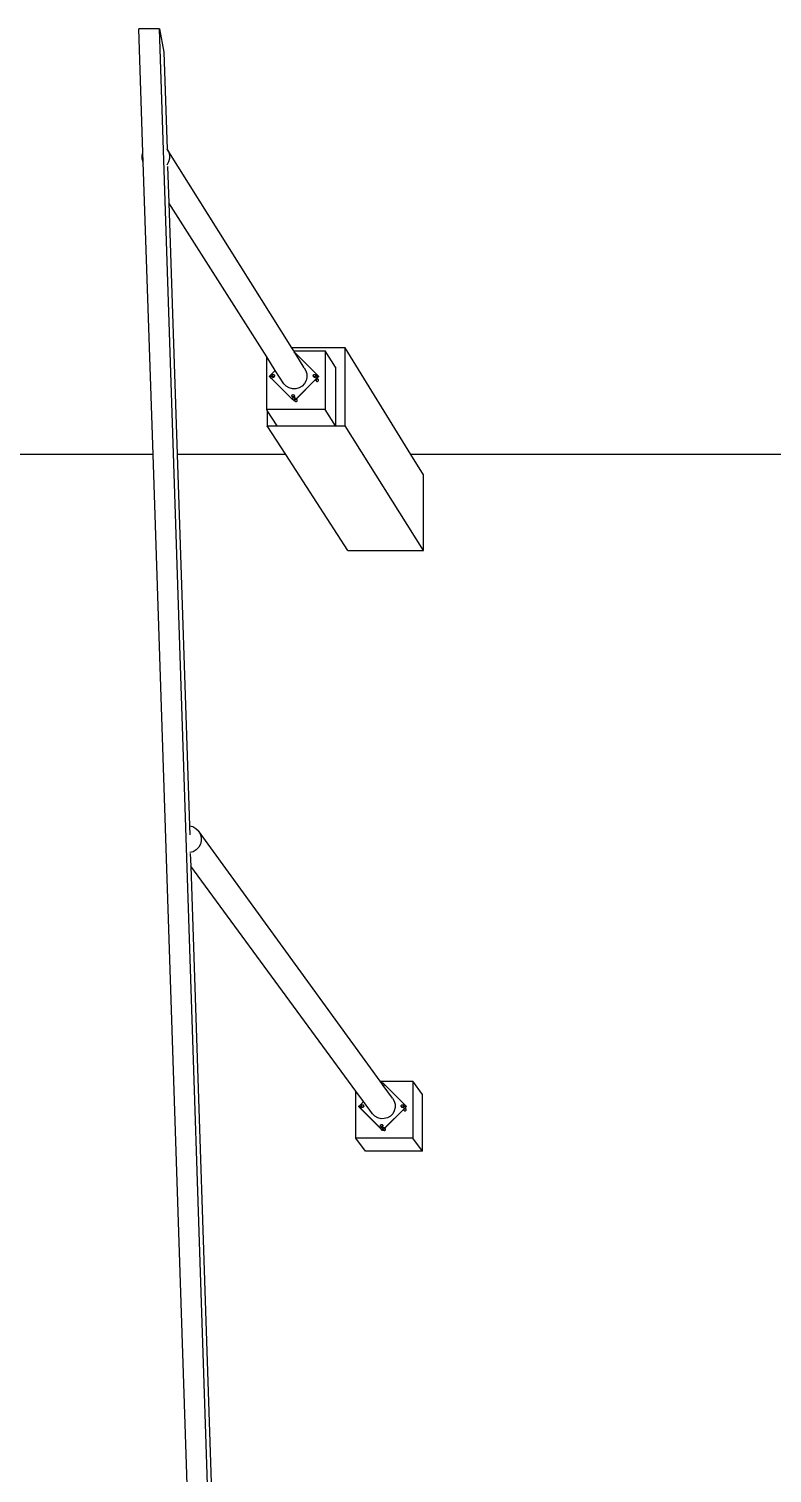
# Model space of a CAD drawing. Extents: x -1616 to 1629, y -1713 to 1708.
# Drawn here: x -1094 to -833, y 1201 to 1708 of the extents above; entities that cross this region are included whole.
import ezdxf

# ---------------------------------------------------------------- set-up
doc = ezdxf.new("R2010")
doc.units = 0
doc.header["$MEASUREMENT"] = 0
doc.layers.get('0').update_dxf_attribs({"linetype": 'CONTINUOUS'})

msp = doc.modelspace()

# ---------------------------------------------------------------- linework, layer by layer
for p, q in [((-1048.18, 1707.98), (-1055.4, 1707.98)), ((-1053.96, 1664.59), (-1055.4, 1707.98)), ((-1013.82, 666.84), (-1048.18, 1707.98)), ((-1048.18, 1707.98), (-1046.62, 1699.78)), ((-1046.62, 1699.78), (-1045.5, 1665.71)), ((-1054.22, 1663.59), (-1053.96, 1664.59)), ((-1053.85, 1661.1), (-1053.96, 1664.59)), ((-1045.6, 1665.87), (-1045.04, 1664.91)), ((-1045.5, 1665.71), (-1045.5, 1665.7)), ((-1001.7, 1595.92), (-1045.5, 1665.71)), ((-1045.04, 1664.91), (-1044.7, 1663.71)), ((-1054.2, 1662.33), (-1054.22, 1663.59)), ((-1053.86, 1661.13), (-1054.2, 1662.33)), ((-1053.85, 1661.1), (-1053.86, 1661.13)), ((-1050.43, 1558.4), (-1053.85, 1661.1)), ((-1044.99, 1661.24), (-1045.6, 1660.14)), ((-1045.3, 1659.66), (-1044.88, 1646.9)), ((-1044.68, 1662.45), (-1044.99, 1661.24)), ((-1044.7, 1663.71), (-1044.68, 1662.45)), ((-1044.88, 1646.9), (-1041.96, 1558.4)), ((-1010.5, 1592.71), (-1044.88, 1646.9)), ((-982.92, 1595.92), (-1001.7, 1595.92)), ((-1001.01, 1594.82), (-1001.7, 1595.92)), ((-1001.01, 1594.82), (-989.91, 1594.82)), ((-1000.81, 1594.52), (-1001.01, 1594.82)), ((-1000.81, 1594.52), (-1000.13, 1593.83)), ((-1000.3, 1593.7), (-1000.81, 1594.52)), ((-1000.3, 1593.7), (-1000.13, 1593.83)), ((-997.3, 1588.91), (-1000.3, 1593.7)), ((-1000.13, 1593.83), (-993, 1586.7)), ((-989.91, 1594.82), (-989.91, 1574.23)), ((-986.34, 1589.08), (-989.91, 1594.82)), ((-982.92, 1568.56), (-982.92, 1595.92)), ((-959.82, 1558.4), (-982.92, 1595.92)), ((-1010.5, 1574.23), (-1010.5, 1592.71)), ((-1007.5, 1587.99), (-1010.5, 1592.71)), ((-997.3, 1588.91), (-996.69, 1587.88)), ((-986.34, 1589.08), (-986.34, 1568.56)), ((-1009.55, 1585.94), (-1008.79, 1586.7)), ((-1008.79, 1585.18), (-1009.55, 1585.94)), ((-1009.53, 1585.9), (-1009.55, 1585.94)), ((-1009.55, 1585.94), (-1008.52, 1585.94)), ((-1008.76, 1585.14), (-1009.53, 1585.9)), ((-1008.79, 1586.7), (-1007.5, 1587.99)), ((-1008.62, 1586.48), (-1008.79, 1586.7)), ((-1008.79, 1585.18), (-1008.62, 1585.4)), ((-1008.76, 1585.14), (-1008.79, 1585.18)), ((-1001.66, 1578.05), (-1008.79, 1585.18)), ((-1001.63, 1578.01), (-1008.76, 1585.14)), ((-1008.54, 1586.3), (-1008.62, 1586.48)), ((-1008.62, 1585.4), (-1008.51, 1585.66)), ((-1008.57, 1586.15), (-1008.56, 1586.26)), ((-1008.56, 1586.04), (-1008.57, 1586.15)), ((-1008.56, 1586.26), (-1008.54, 1586.3)), ((-1008.52, 1585.94), (-1008.56, 1586.04)), ((-1008.54, 1586.3), (-1008.52, 1586.36)), ((-1008.52, 1586.36), (-1008.45, 1586.44)), ((-1008.48, 1585.88), (-1008.52, 1585.94)), ((-1008.49, 1585.9), (-1008.52, 1585.94)), ((-1008.51, 1585.94), (-1008.48, 1585.85)), ((-1008.51, 1585.66), (-1008.48, 1585.88)), ((-1008.49, 1585.9), (-1008.48, 1585.88)), ((-1008.48, 1585.89), (-1008.49, 1585.9)), ((-1008.48, 1585.88), (-1008.48, 1585.89)), ((-1008.47, 1585.86), (-1008.48, 1585.89)), ((-1008.45, 1585.86), (-1008.48, 1585.89)), ((-1008.48, 1585.88), (-1008.48, 1585.88)), ((-1008.48, 1585.88), (-1008.48, 1585.88)), ((-1008.48, 1585.88), (-1008.47, 1585.85)), ((-1008.47, 1585.86), (-1008.48, 1585.88)), ((-1008.48, 1585.88), (-1008.48, 1585.88)), ((-1008.48, 1585.85), (-1008.42, 1585.78)), ((-1008.41, 1585.79), (-1008.47, 1585.86)), ((-1008.47, 1585.85), (-1008.4, 1585.76)), ((-1008.45, 1586.44), (-1008.37, 1586.51)), ((-1008.39, 1585.81), (-1008.45, 1585.86)), ((-1008.42, 1585.78), (-1008.42, 1585.77)), ((-1008.42, 1585.77), (-1008.41, 1585.77)), ((-1008.41, 1585.79), (-1008.39, 1585.81)), ((-1008.4, 1585.78), (-1008.41, 1585.79)), ((-1008.41, 1585.77), (-1008.32, 1585.7)), ((-1008.32, 1585.71), (-1008.4, 1585.78)), ((-1008.4, 1585.76), (-1008.31, 1585.69)), ((-1008.37, 1585.79), (-1008.39, 1585.81)), ((-1008.37, 1586.51), (-1008.27, 1586.55)), ((-1008.27, 1585.75), (-1008.37, 1585.79)), ((-1008.22, 1585.67), (-1008.32, 1585.71)), ((-1008.32, 1585.7), (-1008.22, 1585.66)), ((-1008.21, 1585.65), (-1008.31, 1585.69)), ((-1008.27, 1586.55), (-1008.16, 1586.56)), ((-1008.16, 1585.73), (-1008.27, 1585.75)), ((-1008.11, 1585.66), (-1008.22, 1585.67)), ((-1008.22, 1585.66), (-1008.21, 1585.65)), ((-1008.21, 1585.65), (-1008.1, 1585.64)), ((-1008.21, 1585.65), (-1008.11, 1585.64)), ((-1008.16, 1586.56), (-1008.05, 1586.55)), ((-1008.05, 1585.75), (-1008.16, 1585.73)), ((-1008.11, 1585.66), (-1008.11, 1585.74)), ((-1008, 1585.67), (-1008.11, 1585.66)), ((-1008.11, 1585.65), (-1008.11, 1585.66)), ((-1008.11, 1585.64), (-1008, 1585.66)), ((-1008.11, 1585.64), (-1008.11, 1585.65)), ((-1008.1, 1585.64), (-1007.98, 1585.65)), ((-1008.05, 1586.55), (-1007.95, 1586.51)), ((-1007.95, 1585.79), (-1008.05, 1585.75)), ((-1007.91, 1585.71), (-1008, 1585.67)), ((-1008, 1585.66), (-1007.9, 1585.7)), ((-1007.98, 1585.65), (-1007.88, 1585.69)), ((-1007.95, 1586.51), (-1007.87, 1586.44)), ((-1007.87, 1585.86), (-1007.95, 1585.79)), ((-1007.91, 1585.71), (-1007.82, 1585.78)), ((-1007.9, 1585.7), (-1007.81, 1585.77)), ((-1007.88, 1585.69), (-1007.79, 1585.76)), ((-1007.87, 1586.44), (-1007.84, 1586.4)), ((-1007.8, 1585.94), (-1007.87, 1585.86)), ((-1007.79, 1586.37), (-1007.84, 1586.4)), ((-1007.84, 1586.4), (-1007.8, 1586.36)), ((-1007.75, 1585.87), (-1007.82, 1585.78)), ((-1007.74, 1586.28), (-1007.81, 1586.37)), ((-1007.81, 1585.77), (-1007.74, 1585.85)), ((-1007.75, 1586.28), (-1007.8, 1586.36)), ((-1007.8, 1586.36), (-1007.79, 1586.33)), ((-1007.76, 1586.04), (-1007.8, 1585.94)), ((-1007.79, 1586.33), (-1007.75, 1586.28)), ((-1007.79, 1586.33), (-1007.76, 1586.26)), ((-1007.76, 1586.26), (-1007.75, 1586.15)), ((-1007.75, 1586.15), (-1007.76, 1586.04)), ((-1007.75, 1586.28), (-1007.71, 1586.18)), ((-1007.75, 1585.87), (-1007.71, 1585.96)), ((-1007.7, 1586.18), (-1007.74, 1586.28)), ((-1007.74, 1585.85), (-1007.7, 1585.96)), ((-1007.71, 1586.18), (-1007.7, 1586.07)), ((-1007.7, 1586.07), (-1007.71, 1585.96)), ((-1007.71, 1585.96), (-1007.71, 1585.96)), ((-1007.68, 1586.07), (-1007.7, 1586.18)), ((-1007.7, 1585.96), (-1007.68, 1586.07)), ((-1007.7, 1585.96), (-1007.7, 1585.96)), ((-1004.49, 1583.24), (-1007.5, 1587.99)), ((-1003.64, 1582.41), (-1004.49, 1583.24)), ((-993, 1585.18), (-1000.13, 1578.05)), ((-993.38, 1584.74), (-1000.07, 1578.04)), ((-997.23, 1583.34), (-998.06, 1582.48)), ((-996.64, 1584.38), (-997.23, 1583.34)), ((-996.69, 1587.88), (-996.36, 1586.73)), ((-996.35, 1585.54), (-996.64, 1584.38)), ((-996.36, 1586.73), (-996.35, 1585.54)), ((-994.16, 1586.13), (-994.15, 1586.24)), ((-994.15, 1586.03), (-994.16, 1586.13)), ((-994.15, 1586.24), (-994.11, 1586.34)), ((-994.11, 1585.93), (-994.15, 1586.03)), ((-994.11, 1586.34), (-994.04, 1586.43)), ((-994.06, 1585.85), (-994.11, 1585.93)), ((-994.07, 1585.88), (-994.11, 1585.93)), ((-994.11, 1585.92), (-994.07, 1585.84)), ((-994.06, 1585.85), (-994.07, 1585.88)), ((-994.04, 1585.84), (-994.07, 1585.88)), ((-994.07, 1585.84), (-994.01, 1585.76)), ((-994, 1585.77), (-994.06, 1585.85)), ((-994.04, 1586.43), (-993.96, 1586.49)), ((-993.98, 1585.79), (-994.04, 1585.84)), ((-994, 1585.77), (-994.01, 1585.76)), ((-994.01, 1585.76), (-994.01, 1585.76)), ((-994.01, 1585.76), (-993.93, 1585.69)), ((-994.01, 1585.76), (-994.01, 1585.76)), ((-994.01, 1585.76), (-994.01, 1585.76)), ((-994.01, 1585.76), (-994, 1585.75)), ((-993.98, 1585.79), (-994, 1585.77)), ((-993.99, 1585.76), (-994, 1585.77)), ((-994, 1585.75), (-993.92, 1585.68)), ((-993.91, 1585.7), (-993.99, 1585.76)), ((-993.96, 1585.78), (-993.98, 1585.79)), ((-993.96, 1586.49), (-993.86, 1586.53)), ((-993.86, 1585.73), (-993.96, 1585.78)), ((-993.93, 1585.69), (-993.82, 1585.65)), ((-993.92, 1585.68), (-993.81, 1585.64)), ((-993.81, 1585.66), (-993.91, 1585.7)), ((-993.86, 1586.53), (-993.75, 1586.55)), ((-993.75, 1585.72), (-993.86, 1585.73)), ((-993.82, 1585.65), (-993.71, 1585.64)), ((-993.7, 1585.64), (-993.81, 1585.66)), ((-993.81, 1585.64), (-993.7, 1585.63)), ((-993.75, 1586.55), (-993.64, 1586.53)), ((-993.64, 1585.73), (-993.75, 1585.72)), ((-993.71, 1585.64), (-993.7, 1585.64)), ((-993.7, 1585.64), (-993.7, 1585.73)), ((-993.59, 1585.66), (-993.7, 1585.64)), ((-993.7, 1585.64), (-993.6, 1585.65)), ((-993.7, 1585.64), (-993.7, 1585.64)), ((-993.7, 1585.63), (-993.59, 1585.64)), ((-993.7, 1585.63), (-993.7, 1585.64)), ((-993.64, 1586.53), (-993.54, 1586.49)), ((-993.54, 1585.78), (-993.64, 1585.73)), ((-993.6, 1585.65), (-993.59, 1585.66)), ((-993.5, 1585.69), (-993.59, 1585.66)), ((-993.59, 1585.64), (-993.49, 1585.68)), ((-993.54, 1586.49), (-993.46, 1586.43)), ((-993.46, 1585.84), (-993.54, 1585.78)), ((-993.5, 1585.69), (-993.41, 1585.76)), ((-993.49, 1585.68), (-993.4, 1585.75)), ((-993.46, 1586.43), (-993.42, 1586.38)), ((-993.39, 1585.93), (-993.46, 1585.84)), ((-993.41, 1586.37), (-993.42, 1586.38)), ((-993.42, 1586.38), (-993.39, 1586.34)), ((-993.34, 1586.28), (-993.41, 1586.37)), ((-993.34, 1585.85), (-993.41, 1585.76)), ((-993.33, 1586.27), (-993.4, 1586.36)), ((-993.4, 1585.75), (-993.33, 1585.84)), ((-993.34, 1586.26), (-993.39, 1586.34)), ((-993.39, 1586.34), (-993.38, 1586.31)), ((-993.35, 1586.03), (-993.39, 1585.93)), ((-993.38, 1586.31), (-993.34, 1586.26)), ((-993.38, 1586.31), (-993.35, 1586.24)), ((-992.98, 1585.14), (-993.38, 1584.74)), ((-993.12, 1584.31), (-993.38, 1584.74)), ((-993.35, 1586.24), (-993.34, 1586.13)), ((-993.34, 1586.13), (-993.35, 1586.03)), ((-993.3, 1586.18), (-993.34, 1586.28)), ((-993.34, 1586.26), (-993.3, 1586.16)), ((-993.32, 1585.91), (-993.34, 1585.85)), ((-993.29, 1586.17), (-993.33, 1586.27)), ((-993.33, 1585.84), (-993.29, 1585.94)), ((-993.32, 1585.97), (-993.32, 1585.94)), ((-993.32, 1585.94), (-993.32, 1585.91)), ((-993.3, 1585.94), (-993.32, 1585.91)), ((-993.32, 1585.91), (-993.28, 1585.66)), ((-993.3, 1585.94), (-993.31, 1585.94)), ((-993.29, 1586.14), (-993.3, 1586.18)), ((-993.3, 1586.16), (-993.3, 1586.12)), ((-993.29, 1586.14), (-993.3, 1586.12)), ((-993.3, 1586.12), (-993.29, 1586.05)), ((-993.3, 1586.12), (-993.3, 1586.08)), ((-993.3, 1585.95), (-993.28, 1586.07)), ((-993.29, 1586.05), (-993.3, 1585.95)), ((-993.3, 1585.95), (-993.3, 1585.95)), ((-993.3, 1585.95), (-993.3, 1585.94)), ((-993.29, 1585.94), (-993.3, 1585.94)), ((-993.28, 1586.22), (-993.29, 1586.14)), ((-993.27, 1586.05), (-993.29, 1586.17)), ((-993.28, 1586.07), (-993.29, 1586.14)), ((-993.29, 1585.94), (-993.27, 1586.05)), ((-992.24, 1585.94), (-993.29, 1585.94)), ((-993.29, 1585.94), (-993.29, 1585.94)), ((-993.18, 1586.48), (-993.28, 1586.22)), ((-993.28, 1585.66), (-993.18, 1585.4)), ((-993, 1586.7), (-993.18, 1586.48)), ((-993.18, 1585.4), (-993, 1585.18)), ((-993.16, 1584.63), (-993.17, 1584.52)), ((-993.17, 1584.52), (-993.16, 1584.41)), ((-993.12, 1584.74), (-993.16, 1584.63)), ((-993.16, 1584.41), (-993.12, 1584.31)), ((-993.07, 1584.8), (-993.12, 1584.74)), ((-993.12, 1584.31), (-993.05, 1584.22)), ((-993.05, 1584.22), (-992.96, 1584.15)), ((-993, 1586.7), (-992.24, 1585.94)), ((-992.24, 1585.94), (-993, 1585.18)), ((-992.98, 1585.14), (-993, 1585.18)), ((-992.76, 1585.36), (-992.98, 1585.14)), ((-992.96, 1584.89), (-992.98, 1584.87)), ((-992.86, 1584.94), (-992.96, 1584.89)), ((-992.96, 1584.15), (-992.86, 1584.11)), ((-992.75, 1584.95), (-992.86, 1584.94)), ((-992.86, 1584.11), (-992.75, 1584.1)), ((-992.22, 1585.9), (-992.76, 1585.36)), ((-992.37, 1584.74), (-992.76, 1585.36)), ((-992.66, 1584.94), (-992.75, 1584.95)), ((-992.75, 1584.1), (-992.63, 1584.11)), ((-992.63, 1584.11), (-992.53, 1584.15)), ((-992.53, 1584.15), (-992.44, 1584.22)), ((-992.44, 1584.22), (-992.37, 1584.31)), ((-992.33, 1584.63), (-992.37, 1584.74)), ((-992.37, 1584.31), (-992.33, 1584.41)), ((-992.32, 1584.52), (-992.33, 1584.63)), ((-992.33, 1584.41), (-992.32, 1584.52)), ((-992.22, 1585.9), (-992.24, 1585.94)), ((-1002.6, 1581.83), (-1003.64, 1582.41)), ((-1001.44, 1581.53), (-1002.6, 1581.83)), ((-1001.44, 1578.22), (-1001.66, 1578.05)), ((-1001.64, 1579.06), (-1001.62, 1579.17)), ((-1001.62, 1578.95), (-1001.64, 1579.06)), ((-1001.62, 1579.17), (-1001.58, 1579.27)), ((-1001.58, 1578.85), (-1001.62, 1578.95)), ((-1001.58, 1579.27), (-1001.52, 1579.35)), ((-1001.58, 1578.85), (-1001.58, 1578.84)), ((-1001.58, 1578.85), (-1001.58, 1578.85)), ((-1001.58, 1578.84), (-1001.55, 1578.77)), ((-1001.53, 1578.77), (-1001.58, 1578.84)), ((-1001.55, 1578.8), (-1001.58, 1578.84)), ((-1001.53, 1578.77), (-1001.55, 1578.8)), ((-1001.52, 1578.77), (-1001.55, 1578.8)), ((-1001.55, 1578.77), (-1001.48, 1578.68)), ((-1001.47, 1578.69), (-1001.53, 1578.77)), ((-1001.52, 1579.35), (-1001.43, 1579.42)), ((-1001.43, 1578.7), (-1001.52, 1578.77)), ((-1001.48, 1578.68), (-1001.39, 1578.61)), ((-1001.38, 1578.62), (-1001.47, 1578.69)), ((-1000.24, 1581.54), (-1001.44, 1581.53)), ((-1001.18, 1578.33), (-1001.44, 1578.22)), ((-1001.43, 1579.42), (-1001.33, 1579.46)), ((-1001.33, 1578.66), (-1001.43, 1578.7)), ((-1001.39, 1578.61), (-1001.29, 1578.57)), ((-1001.28, 1578.58), (-1001.38, 1578.62)), ((-1001.33, 1579.46), (-1001.23, 1579.47)), ((-1001.23, 1578.65), (-1001.33, 1578.66)), ((-1001.29, 1578.57), (-1001.17, 1578.55)), ((-1001.17, 1578.57), (-1001.28, 1578.58)), ((-1001.23, 1579.47), (-1001.12, 1579.46)), ((-1001.12, 1578.66), (-1001.23, 1578.65)), ((-1000.9, 1578.37), (-1001.18, 1578.33)), ((-1001.07, 1578.58), (-1001.17, 1578.57)), ((-1001.17, 1578.55), (-1001.06, 1578.57)), ((-1001.17, 1578.55), (-1001.17, 1578.57)), ((-1001.12, 1579.46), (-1001.02, 1579.42)), ((-1001.02, 1578.7), (-1001.12, 1578.66)), ((-1000.97, 1578.62), (-1001.07, 1578.58)), ((-1001.06, 1578.57), (-1000.96, 1578.61)), ((-1001.02, 1579.42), (-1000.93, 1579.35)), ((-1000.93, 1578.77), (-1001.02, 1578.7)), ((-1000.88, 1578.69), (-1000.97, 1578.62)), ((-1000.96, 1578.61), (-1000.87, 1578.68)), ((-1000.93, 1579.35), (-1000.87, 1579.27)), ((-1000.87, 1578.85), (-1000.93, 1578.77)), ((-1000.62, 1578.33), (-1000.9, 1578.37)), ((-1000.82, 1578.77), (-1000.88, 1578.69)), ((-1000.8, 1579.19), (-1000.87, 1579.28)), ((-1000.82, 1579.19), (-1000.87, 1579.27)), ((-1000.87, 1579.27), (-1000.85, 1579.24)), ((-1000.83, 1578.95), (-1000.87, 1578.85)), ((-1000.87, 1578.68), (-1000.8, 1578.77)), ((-1000.87, 1578.68), (-1000.87, 1577.29)), ((-1000.85, 1579.24), (-1000.82, 1579.19)), ((-1000.85, 1579.24), (-1000.83, 1579.17)), ((-1000.83, 1579.17), (-1000.81, 1579.06)), ((-1000.81, 1579.06), (-1000.83, 1578.95)), ((-1000.82, 1579.19), (-1000.78, 1579.09)), ((-1000.78, 1578.87), (-1000.82, 1578.77)), ((-1000.76, 1579.09), (-1000.8, 1579.19)), ((-1000.8, 1578.77), (-1000.76, 1578.87)), ((-1000.78, 1579.09), (-1000.76, 1578.98)), ((-1000.76, 1578.98), (-1000.78, 1578.87)), ((-1000.75, 1578.98), (-1000.76, 1579.09)), ((-1000.76, 1578.87), (-1000.75, 1578.98)), ((-1000.36, 1578.22), (-1000.62, 1578.33)), ((-1000.13, 1578.05), (-1000.36, 1578.22)), ((-999.09, 1581.87), (-1000.24, 1581.54)), ((-998.06, 1582.48), (-999.09, 1581.87)), ((-989.91, 1574.23), (-1010.5, 1574.23)), ((-1010.28, 1573.89), (-1010.5, 1574.23)), ((-1010.28, 1573.89), (-1010.28, 1568.56)), ((-1006.86, 1568.56), (-1010.28, 1573.89)), ((-1001.63, 1578.01), (-1001.66, 1578.05)), ((-1000.9, 1577.29), (-1001.66, 1578.05)), ((-1000.87, 1577.25), (-1001.63, 1578.01)), ((-1000.13, 1578.05), (-1000.9, 1577.29)), ((-1000.87, 1577.25), (-1000.9, 1577.29)), ((-1000.69, 1577.42), (-1000.87, 1577.25)), ((-1000.62, 1577.5), (-1000.69, 1577.42)), ((-1000.57, 1577.23), (-1000.69, 1577.42)), ((-1000.62, 1577.5), (-1000.63, 1577.45)), ((-1000.63, 1577.45), (-1000.61, 1577.33)), ((-1000.25, 1577.87), (-1000.62, 1577.5)), ((-1000.61, 1577.33), (-1000.57, 1577.23)), ((-1000.57, 1577.23), (-1000.5, 1577.14)), ((-1000.5, 1577.14), (-1000.42, 1577.07)), ((-1000.42, 1577.07), (-1000.31, 1577.03)), ((-1000.31, 1577.03), (-1000.2, 1577.02)), ((-1000.11, 1578.01), (-1000.25, 1577.87)), ((-1000.23, 1577.87), (-1000.25, 1577.87)), ((-1000.2, 1577.02), (-1000.09, 1577.03)), ((-1000.11, 1578.01), (-1000.13, 1578.05)), ((-1000.07, 1578.04), (-1000.11, 1578.01)), ((-1000.09, 1577.03), (-999.99, 1577.07)), ((-999.83, 1577.66), (-1000.07, 1578.04)), ((-999.99, 1577.82), (-1000.02, 1577.83)), ((-999.9, 1577.75), (-999.99, 1577.82)), ((-999.99, 1577.07), (-999.9, 1577.14)), ((-999.83, 1577.66), (-999.9, 1577.75)), ((-999.9, 1577.14), (-999.83, 1577.23)), ((-999.79, 1577.56), (-999.83, 1577.66)), ((-999.83, 1577.23), (-999.79, 1577.33)), ((-999.77, 1577.45), (-999.79, 1577.56)), ((-999.79, 1577.33), (-999.77, 1577.45)), ((-986.34, 1568.56), (-989.91, 1574.23)), ((-1010.28, 1568.56), (-1006.86, 1568.56)), ((-1003.73, 1558.4), (-1010.28, 1568.56)), ((-1006.86, 1568.56), (-986.34, 1568.56)), ((-986.34, 1568.56), (-982.92, 1568.56)), ((-955.42, 1524.68), (-982.92, 1568.56)), ((-1050.43, 1558.4), (-1219.15, 1558.4)), ((-1022.81, 727.34), (-1050.43, 1558.4)), ((-1003.73, 1558.4), (-1041.96, 1558.4)), ((-1041.96, 1558.4), (-1037.67, 1428)), ((-982.01, 1524.68), (-1003.73, 1558.4)), ((-771.32, 1558.4), (-959.82, 1558.4)), ((-955.42, 1551.27), (-959.82, 1558.4)), ((-955.42, 1524.68), (-955.42, 1551.27)), ((-982.01, 1524.68), (-955.42, 1524.68)), ((-1037.67, 1428), (-1037.64, 1428)), ((-1037.67, 1428), (-1037.56, 1424.81)), ((-1037.64, 1428), (-1036.44, 1427.7)), ((-1036.44, 1427.7), (-1035.35, 1427.09)), ((-1035.35, 1427.09), (-1034.46, 1426.22)), ((-1034.46, 1426.22), (-1033.83, 1425.15)), ((-970.65, 1338.24), (-1034.46, 1426.22)), ((-1033.78, 1421.5), (-1034.39, 1420.42)), ((-1033.83, 1425.15), (-1033.49, 1423.95)), ((-1033.47, 1422.71), (-1033.78, 1421.5)), ((-1033.49, 1423.95), (-1033.47, 1422.71)), ((-1037.52, 1418.55), (-1037.56, 1418.55)), ((-1036.33, 1418.89), (-1037.52, 1418.55)), ((-1037.35, 1418.26), (-1037.2, 1413.85)), ((-1035.26, 1419.53), (-1036.33, 1418.89)), ((-1034.39, 1420.42), (-1035.26, 1419.53)), ((-979.16, 1334.74), (-1037.2, 1413.85)), ((-1037.2, 1413.85), (-1029.83, 1190.13)), ((-979.16, 1318.22), (-979.16, 1334.74)), ((-976.49, 1331.09), (-979.16, 1334.74)), ((-970.65, 1338.24), (-959.15, 1338.24)), ((-970.1, 1337.48), (-970.65, 1338.24)), ((-970.1, 1337.48), (-969.8, 1337.78)), ((-969.57, 1336.76), (-970.1, 1337.48)), ((-969.8, 1337.78), (-969.06, 1337.04)), ((-969.8, 1337.78), (-969.8, 1337.07)), ((-969.57, 1336.76), (-969.53, 1336.76)), ((-966.31, 1332.25), (-969.57, 1336.76)), ((-969.53, 1336.76), (-969.28, 1336.87)), ((-969.28, 1336.87), (-969.06, 1337.04)), ((-969.06, 1337.04), (-962.13, 1330.11)), ((-959.15, 1338.24), (-959.15, 1318.22)), ((-955.8, 1333.56), (-959.15, 1338.24)), ((-978.21, 1329.37), (-977.47, 1330.11)), ((-977.47, 1330.11), (-976.49, 1331.09)), ((-977.31, 1329.89), (-977.47, 1330.11)), ((-977.23, 1329.71), (-977.31, 1329.89)), ((-977.26, 1329.55), (-977.25, 1329.66)), ((-977.25, 1329.45), (-977.26, 1329.55)), ((-977.25, 1329.66), (-977.23, 1329.71)), ((-977.23, 1329.71), (-977.21, 1329.76)), ((-977.21, 1329.76), (-977.15, 1329.84)), ((-977.15, 1329.84), (-977.06, 1329.9)), ((-977.06, 1329.9), (-976.97, 1329.94)), ((-976.97, 1329.94), (-976.86, 1329.96)), ((-976.86, 1329.96), (-976.76, 1329.94)), ((-976.76, 1329.94), (-976.66, 1329.9)), ((-976.66, 1329.9), (-976.58, 1329.84)), ((-976.58, 1329.84), (-976.57, 1329.83)), ((-976.51, 1329.78), (-976.57, 1329.83)), ((-976.57, 1329.83), (-976.51, 1329.76)), ((-976.45, 1329.7), (-976.52, 1329.78)), ((-976.47, 1329.69), (-976.51, 1329.76)), ((-976.51, 1329.76), (-976.51, 1329.75)), ((-976.51, 1329.75), (-976.47, 1329.69)), ((-976.51, 1329.75), (-976.47, 1329.66)), ((-973.3, 1326.74), (-976.49, 1331.09)), ((-976.47, 1329.69), (-976.42, 1329.59)), ((-976.47, 1329.66), (-976.46, 1329.55)), ((-976.46, 1329.55), (-976.47, 1329.45)), ((-976.41, 1329.6), (-976.45, 1329.7)), ((-976.42, 1329.59), (-976.41, 1329.49)), ((-976.41, 1329.49), (-976.42, 1329.39)), ((-976.4, 1329.49), (-976.41, 1329.6)), ((-976.41, 1329.38), (-976.4, 1329.49)), ((-966.31, 1332.25), (-965.71, 1331.25)), ((-965.71, 1331.25), (-965.4, 1330.13)), ((-965.4, 1330.13), (-965.38, 1328.97)), ((-963.26, 1329.54), (-963.25, 1329.64)), ((-963.25, 1329.44), (-963.26, 1329.54)), ((-963.25, 1329.64), (-963.21, 1329.74)), ((-963.21, 1329.74), (-963.14, 1329.83)), ((-963.14, 1329.83), (-963.06, 1329.89)), ((-963.06, 1329.89), (-962.96, 1329.93)), ((-962.96, 1329.93), (-962.86, 1329.94)), ((-962.86, 1329.94), (-962.75, 1329.93)), ((-962.75, 1329.93), (-962.66, 1329.89)), ((-962.66, 1329.89), (-962.57, 1329.83)), ((-962.57, 1329.83), (-962.56, 1329.8)), ((-962.53, 1329.78), (-962.56, 1329.8)), ((-962.56, 1329.8), (-962.51, 1329.74)), ((-962.46, 1329.69), (-962.53, 1329.78)), ((-962.45, 1329.68), (-962.52, 1329.77)), ((-962.46, 1329.68), (-962.51, 1329.74)), ((-962.51, 1329.74), (-962.51, 1329.73)), ((-962.51, 1329.73), (-962.46, 1329.68)), ((-962.51, 1329.73), (-962.47, 1329.64)), ((-962.47, 1329.64), (-962.45, 1329.54)), ((-962.45, 1329.54), (-962.47, 1329.44)), ((-962.42, 1329.59), (-962.46, 1329.69)), ((-962.46, 1329.68), (-962.42, 1329.58)), ((-962.41, 1329.58), (-962.45, 1329.68)), ((-962.42, 1329.54), (-962.44, 1329.37)), ((-962.41, 1329.56), (-962.42, 1329.59)), ((-962.42, 1329.58), (-962.42, 1329.54)), ((-962.41, 1329.56), (-962.42, 1329.54)), ((-962.42, 1329.54), (-962.41, 1329.48)), ((-962.42, 1329.38), (-962.4, 1329.49)), ((-962.4, 1329.64), (-962.41, 1329.56)), ((-962.39, 1329.48), (-962.41, 1329.58)), ((-962.4, 1329.49), (-962.41, 1329.56)), ((-962.3, 1329.89), (-962.4, 1329.64)), ((-962.13, 1330.11), (-962.3, 1329.89)), ((-962.13, 1330.11), (-961.39, 1329.37)), ((-955.8, 1313.61), (-955.8, 1333.56)), ((-977.47, 1328.62), (-978.21, 1329.37)), ((-978.19, 1329.33), (-978.21, 1329.37)), ((-978.21, 1329.37), (-977.21, 1329.37)), ((-977.45, 1328.59), (-978.19, 1329.33)), ((-977.47, 1328.62), (-977.31, 1328.84)), ((-977.45, 1328.59), (-977.47, 1328.62)), ((-970.54, 1321.69), (-977.47, 1328.62)), ((-970.52, 1321.66), (-977.45, 1328.59)), ((-977.31, 1328.84), (-977.2, 1329.09)), ((-977.21, 1329.35), (-977.25, 1329.45)), ((-977.17, 1329.31), (-977.21, 1329.35)), ((-977.17, 1329.31), (-977.21, 1329.35)), ((-977.2, 1329.34), (-977.17, 1329.28)), ((-977.2, 1329.09), (-977.17, 1329.31)), ((-977.17, 1329.31), (-977.17, 1329.31)), ((-977.17, 1329.3), (-977.17, 1329.31)), ((-977.17, 1329.3), (-977.17, 1329.31)), ((-977.17, 1329.3), (-977.17, 1329.3)), ((-977.17, 1329.3), (-977.16, 1329.28)), ((-977.16, 1329.29), (-977.17, 1329.3)), ((-977.16, 1329.29), (-977.17, 1329.3)), ((-977.17, 1329.28), (-977.12, 1329.21)), ((-977.11, 1329.22), (-977.16, 1329.29)), ((-977.16, 1329.29), (-977.16, 1329.29)), ((-977.15, 1329.27), (-977.16, 1329.29)), ((-977.16, 1329.28), (-977.09, 1329.19)), ((-977.09, 1329.23), (-977.15, 1329.27)), ((-977.12, 1329.21), (-977.11, 1329.2)), ((-977.11, 1329.22), (-977.09, 1329.23)), ((-977.1, 1329.21), (-977.11, 1329.22)), ((-977.11, 1329.2), (-977.02, 1329.13)), ((-977.11, 1329.2), (-977.11, 1329.2)), ((-977.01, 1329.14), (-977.1, 1329.21)), ((-977.06, 1329.21), (-977.09, 1329.23)), ((-977.09, 1329.19), (-977.01, 1329.13)), ((-976.97, 1329.17), (-977.06, 1329.21)), ((-977.02, 1329.13), (-976.92, 1329.09)), ((-976.92, 1329.1), (-977.01, 1329.14)), ((-976.91, 1329.08), (-977.01, 1329.13)), ((-976.86, 1329.15), (-976.97, 1329.17)), ((-976.81, 1329.09), (-976.92, 1329.1)), ((-976.92, 1329.09), (-976.91, 1329.09)), ((-976.91, 1329.09), (-976.81, 1329.07)), ((-976.91, 1329.08), (-976.8, 1329.07)), ((-976.76, 1329.17), (-976.86, 1329.15)), ((-976.81, 1329.09), (-976.81, 1329.16)), ((-976.71, 1329.1), (-976.81, 1329.09)), ((-976.81, 1329.08), (-976.81, 1329.09)), ((-976.81, 1329.07), (-976.71, 1329.09)), ((-976.81, 1329.07), (-976.81, 1329.08)), ((-976.8, 1329.07), (-976.69, 1329.08)), ((-976.66, 1329.21), (-976.76, 1329.17)), ((-976.62, 1329.14), (-976.71, 1329.1)), ((-976.71, 1329.09), (-976.61, 1329.13)), ((-976.69, 1329.08), (-976.59, 1329.13)), ((-976.58, 1329.27), (-976.66, 1329.21)), ((-976.62, 1329.14), (-976.53, 1329.21)), ((-976.61, 1329.13), (-976.52, 1329.2)), ((-976.59, 1329.13), (-976.51, 1329.19)), ((-976.51, 1329.35), (-976.58, 1329.27)), ((-976.46, 1329.29), (-976.53, 1329.21)), ((-976.52, 1329.2), (-976.45, 1329.28)), ((-976.47, 1329.45), (-976.51, 1329.35)), ((-976.46, 1329.29), (-976.43, 1329.38)), ((-976.45, 1329.28), (-976.41, 1329.38)), ((-976.43, 1329.38), (-976.42, 1329.39)), ((-976.41, 1329.38), (-976.41, 1329.38)), ((-972.47, 1325.93), (-973.3, 1326.74)), ((-971.46, 1325.36), (-972.47, 1325.93)), ((-970.33, 1325.08), (-971.46, 1325.36)), ((-969.17, 1325.09), (-970.33, 1325.08)), ((-968.05, 1325.41), (-969.17, 1325.09)), ((-962.13, 1328.62), (-969.06, 1321.69)), ((-962.44, 1328.26), (-968.94, 1321.76)), ((-967.05, 1326), (-968.05, 1325.41)), ((-966.24, 1326.83), (-967.05, 1326)), ((-965.67, 1327.85), (-966.24, 1326.83)), ((-965.38, 1328.97), (-965.67, 1327.85)), ((-963.21, 1329.34), (-963.25, 1329.44)), ((-963.16, 1329.27), (-963.21, 1329.34)), ((-963.16, 1329.28), (-963.21, 1329.34)), ((-963.19, 1329.33), (-963.17, 1329.27)), ((-963.17, 1329.27), (-963.11, 1329.19)), ((-963.16, 1329.27), (-963.16, 1329.28)), ((-963.14, 1329.26), (-963.16, 1329.28)), ((-963.1, 1329.2), (-963.16, 1329.27)), ((-963.09, 1329.22), (-963.14, 1329.26)), ((-963.1, 1329.2), (-963.11, 1329.19)), ((-963.11, 1329.19), (-963.11, 1329.19)), ((-963.11, 1329.19), (-963.03, 1329.13)), ((-963.11, 1329.19), (-963.11, 1329.19)), ((-963.11, 1329.19), (-963.11, 1329.19)), ((-963.11, 1329.19), (-963.1, 1329.18)), ((-963.09, 1329.22), (-963.1, 1329.2)), ((-963.09, 1329.19), (-963.1, 1329.2)), ((-963.1, 1329.18), (-963.02, 1329.12)), ((-963.06, 1329.19), (-963.09, 1329.22)), ((-963.01, 1329.13), (-963.09, 1329.19)), ((-962.96, 1329.15), (-963.06, 1329.19)), ((-963.03, 1329.13), (-962.93, 1329.08)), ((-963.02, 1329.12), (-962.92, 1329.07)), ((-962.91, 1329.09), (-963.01, 1329.13)), ((-962.86, 1329.14), (-962.96, 1329.15)), ((-962.93, 1329.08), (-962.82, 1329.07)), ((-962.92, 1329.07), (-962.81, 1329.06)), ((-962.81, 1329.07), (-962.91, 1329.09)), ((-962.75, 1329.15), (-962.86, 1329.14)), ((-962.82, 1329.07), (-962.81, 1329.07)), ((-962.81, 1329.07), (-962.81, 1329.14)), ((-962.71, 1329.09), (-962.81, 1329.07)), ((-962.81, 1329.07), (-962.71, 1329.08)), ((-962.81, 1329.07), (-962.81, 1329.07)), ((-962.81, 1329.06), (-962.7, 1329.07)), ((-962.81, 1329.06), (-962.81, 1329.07)), ((-962.66, 1329.19), (-962.75, 1329.15)), ((-962.61, 1329.13), (-962.71, 1329.09)), ((-962.71, 1329.08), (-962.71, 1329.09)), ((-962.7, 1329.07), (-962.6, 1329.12)), ((-962.57, 1329.26), (-962.66, 1329.19)), ((-962.61, 1329.13), (-962.53, 1329.19)), ((-962.6, 1329.12), (-962.52, 1329.18)), ((-962.51, 1329.34), (-962.57, 1329.26)), ((-962.46, 1329.28), (-962.53, 1329.19)), ((-962.52, 1329.18), (-962.45, 1329.27)), ((-962.47, 1329.44), (-962.51, 1329.34)), ((-962.44, 1329.34), (-962.46, 1329.28)), ((-962.45, 1329.27), (-962.41, 1329.37)), ((-962.44, 1329.37), (-962.44, 1329.34)), ((-962.42, 1329.37), (-962.44, 1329.34)), ((-962.44, 1329.34), (-962.4, 1329.09)), ((-962.11, 1328.59), (-962.44, 1328.26)), ((-962.27, 1328.02), (-962.44, 1328.26)), ((-962.42, 1329.37), (-962.43, 1329.37)), ((-962.41, 1329.48), (-962.42, 1329.37)), ((-962.42, 1329.37), (-962.42, 1329.38)), ((-962.42, 1329.37), (-962.42, 1329.37)), ((-962.41, 1329.37), (-962.42, 1329.37)), ((-962.41, 1329.37), (-962.39, 1329.48)), ((-961.39, 1329.37), (-962.41, 1329.37)), ((-962.41, 1329.37), (-962.41, 1329.37)), ((-962.4, 1329.09), (-962.3, 1328.84)), ((-962.31, 1328.34), (-962.33, 1328.23)), ((-962.33, 1328.23), (-962.31, 1328.12)), ((-962.3, 1328.36), (-962.31, 1328.34)), ((-962.31, 1328.12), (-962.27, 1328.02)), ((-962.3, 1328.84), (-962.13, 1328.62)), ((-962.27, 1328.02), (-962.2, 1327.94)), ((-962.2, 1327.94), (-962.12, 1327.87)), ((-961.39, 1329.37), (-962.13, 1328.62)), ((-962.11, 1328.59), (-962.13, 1328.62)), ((-962.12, 1327.87), (-962.02, 1327.83)), ((-961.85, 1328.85), (-962.11, 1328.59)), ((-962.02, 1328.63), (-962.11, 1328.59)), ((-962.11, 1328.59), (-962.11, 1328.59)), ((-961.91, 1328.65), (-962.02, 1328.63)), ((-962.02, 1327.83), (-961.91, 1327.81)), ((-961.8, 1328.63), (-961.91, 1328.65)), ((-961.91, 1327.81), (-961.8, 1327.83)), ((-961.37, 1329.33), (-961.85, 1328.85)), ((-961.55, 1328.44), (-961.85, 1328.85)), ((-961.78, 1328.62), (-961.8, 1328.63)), ((-961.8, 1327.83), (-961.7, 1327.87)), ((-961.7, 1327.87), (-961.62, 1327.94)), ((-961.62, 1327.94), (-961.55, 1328.02)), ((-961.51, 1328.34), (-961.55, 1328.44)), ((-961.55, 1328.02), (-961.51, 1328.12)), ((-961.49, 1328.23), (-961.51, 1328.34)), ((-961.51, 1328.12), (-961.49, 1328.23)), ((-961.37, 1329.33), (-961.39, 1329.37)), ((-970.33, 1321.86), (-970.54, 1321.69)), ((-970.52, 1321.66), (-970.54, 1321.69)), ((-969.8, 1320.95), (-970.54, 1321.69)), ((-970.52, 1322.66), (-970.51, 1322.77)), ((-970.51, 1322.56), (-970.52, 1322.66)), ((-969.78, 1320.92), (-970.52, 1321.66)), ((-970.51, 1322.77), (-970.47, 1322.87)), ((-970.47, 1322.46), (-970.51, 1322.56)), ((-970.47, 1322.87), (-970.41, 1322.95)), ((-970.46, 1322.45), (-970.47, 1322.46)), ((-970.46, 1322.45), (-970.46, 1322.45)), ((-970.46, 1322.45), (-970.43, 1322.39)), ((-970.42, 1322.4), (-970.46, 1322.45)), ((-970.42, 1322.41), (-970.46, 1322.45)), ((-970.43, 1322.39), (-970.37, 1322.31)), ((-970.42, 1322.4), (-970.42, 1322.41)), ((-970.41, 1322.38), (-970.42, 1322.41)), ((-970.36, 1322.32), (-970.42, 1322.4)), ((-970.41, 1322.95), (-970.32, 1323.01)), ((-970.32, 1322.32), (-970.41, 1322.38)), ((-970.37, 1322.31), (-970.28, 1322.24)), ((-970.27, 1322.25), (-970.36, 1322.32)), ((-970.07, 1321.97), (-970.33, 1321.86)), ((-970.32, 1323.01), (-970.23, 1323.05)), ((-970.23, 1322.28), (-970.32, 1322.32)), ((-970.28, 1322.24), (-970.18, 1322.2)), ((-970.18, 1322.21), (-970.27, 1322.25)), ((-970.23, 1323.05), (-970.12, 1323.07)), ((-970.12, 1322.26), (-970.23, 1322.28)), ((-970.07, 1322.2), (-970.18, 1322.21)), ((-970.18, 1322.2), (-970.07, 1322.18)), ((-970.12, 1323.07), (-970.02, 1323.05)), ((-970.02, 1322.28), (-970.12, 1322.26)), ((-970.07, 1322.2), (-970.07, 1322.27)), ((-969.97, 1322.21), (-970.07, 1322.2)), ((-970.07, 1322.18), (-969.97, 1322.2)), ((-970.07, 1322.18), (-970.07, 1322.2)), ((-969.8, 1322), (-970.07, 1321.97)), ((-970.02, 1323.05), (-969.92, 1323.01)), ((-969.92, 1322.32), (-970.02, 1322.28)), ((-969.87, 1322.25), (-969.97, 1322.21)), ((-969.97, 1322.2), (-969.87, 1322.24)), ((-969.92, 1323.01), (-969.84, 1322.95)), ((-969.84, 1322.38), (-969.92, 1322.32)), ((-969.79, 1322.32), (-969.87, 1322.25)), ((-969.87, 1322.24), (-969.78, 1322.31)), ((-969.84, 1322.95), (-969.77, 1322.87)), ((-969.77, 1322.46), (-969.84, 1322.38)), ((-969.53, 1321.97), (-969.8, 1322)), ((-969.06, 1321.69), (-969.8, 1320.95)), ((-969.78, 1320.92), (-969.8, 1320.95)), ((-969.73, 1322.4), (-969.79, 1322.32)), ((-969.71, 1322.81), (-969.78, 1322.89)), ((-969.78, 1322.31), (-969.71, 1322.39)), ((-969.78, 1322.31), (-969.78, 1320.95)), ((-969.54, 1321.17), (-969.78, 1320.92)), ((-969.73, 1322.8), (-969.77, 1322.87)), ((-969.77, 1322.87), (-969.77, 1322.86)), ((-969.77, 1322.86), (-969.73, 1322.8)), ((-969.77, 1322.86), (-969.73, 1322.77)), ((-969.73, 1322.56), (-969.77, 1322.46)), ((-969.73, 1322.8), (-969.69, 1322.7)), ((-969.73, 1322.77), (-969.72, 1322.66)), ((-969.72, 1322.66), (-969.73, 1322.56)), ((-969.69, 1322.5), (-969.73, 1322.4)), ((-969.67, 1322.71), (-969.71, 1322.81)), ((-969.71, 1322.39), (-969.67, 1322.49)), ((-969.69, 1322.7), (-969.67, 1322.6)), ((-969.67, 1322.6), (-969.69, 1322.5)), ((-969.66, 1322.6), (-969.67, 1322.71)), ((-969.67, 1322.49), (-969.66, 1322.6)), ((-969.52, 1321.14), (-969.54, 1321.17)), ((-969.53, 1321.17), (-969.54, 1321.17)), ((-969.28, 1321.86), (-969.53, 1321.97)), ((-969.04, 1321.66), (-969.53, 1321.17)), ((-969.53, 1321.17), (-969.52, 1321.14)), ((-969.52, 1321.14), (-969.45, 1321.06)), ((-969.45, 1321.06), (-969.36, 1320.99)), ((-969.36, 1320.99), (-969.26, 1320.95)), ((-969.06, 1321.69), (-969.28, 1321.86)), ((-969.26, 1320.95), (-969.16, 1320.93)), ((-969.16, 1320.93), (-969.05, 1320.95)), ((-969.04, 1321.66), (-969.06, 1321.69)), ((-969.05, 1320.95), (-968.95, 1320.99)), ((-968.98, 1321.72), (-969.04, 1321.66)), ((-968.94, 1321.76), (-968.98, 1321.72)), ((-968.95, 1321.71), (-968.98, 1321.72)), ((-968.86, 1321.64), (-968.95, 1321.71)), ((-968.95, 1320.99), (-968.86, 1321.06)), ((-968.8, 1321.56), (-968.94, 1321.76)), ((-968.8, 1321.56), (-968.86, 1321.64)), ((-968.86, 1321.06), (-968.8, 1321.14)), ((-968.76, 1321.46), (-968.8, 1321.56)), ((-968.8, 1321.14), (-968.76, 1321.24)), ((-968.74, 1321.35), (-968.76, 1321.46)), ((-968.76, 1321.24), (-968.74, 1321.35)), ((-975.74, 1313.61), (-979.16, 1318.22)), ((-959.15, 1318.22), (-979.16, 1318.22)), ((-955.8, 1313.61), (-959.15, 1318.22)), ((-955.8, 1313.61), (-975.74, 1313.61))]:
    msp.add_line(p, q)

doc.saveas('drawing.dxf')
